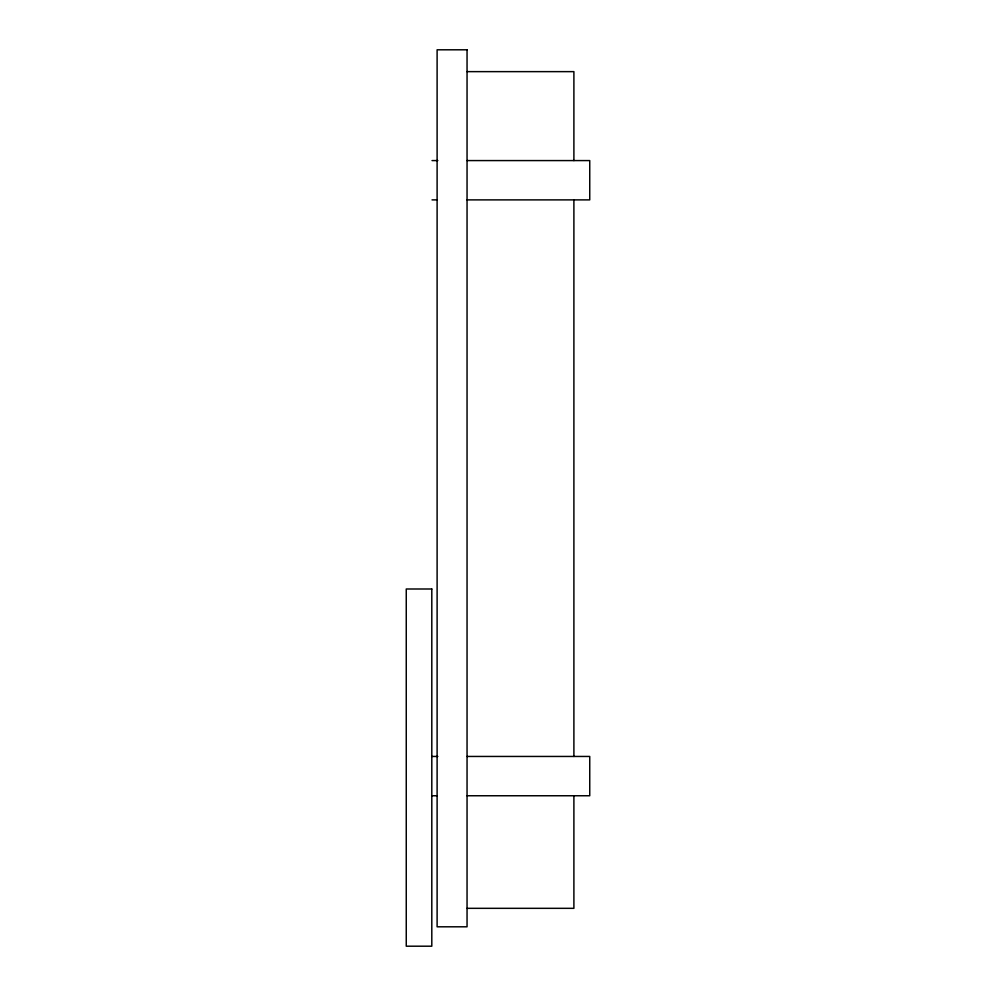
<?xml version="1.0" encoding="UTF-8"?>
<svg xmlns="http://www.w3.org/2000/svg" width="996" height="996" viewBox="0 0 996 996"><rect width="100%" height="100%" fill="white"/><g stroke="black" fill="none" stroke-linecap="round" stroke-linejoin="round"><path stroke-width="1.49" d="M467.049 71.637L573.895 71.637L573.895 160.58M432.027 160.58L437.842 160.58M467.049 160.58L589.744 160.58L589.744 199.885L467.049 199.885M432.027 199.885L437.107 199.885M432.027 756.45L437.842 756.45M467.049 756.45L589.744 756.45L589.744 795.754L467.049 795.754M432.027 795.754L437.107 795.754M467.049 908.327L573.895 908.327L573.895 795.754M573.895 199.885L573.895 756.45M467.049 49.8L437.107 49.8L437.107 926.803L467.049 926.803L467.049 49.8M431.803 588.997L406.256 588.997L406.256 946.2L431.803 946.2L431.803 588.997"/></g></svg>
